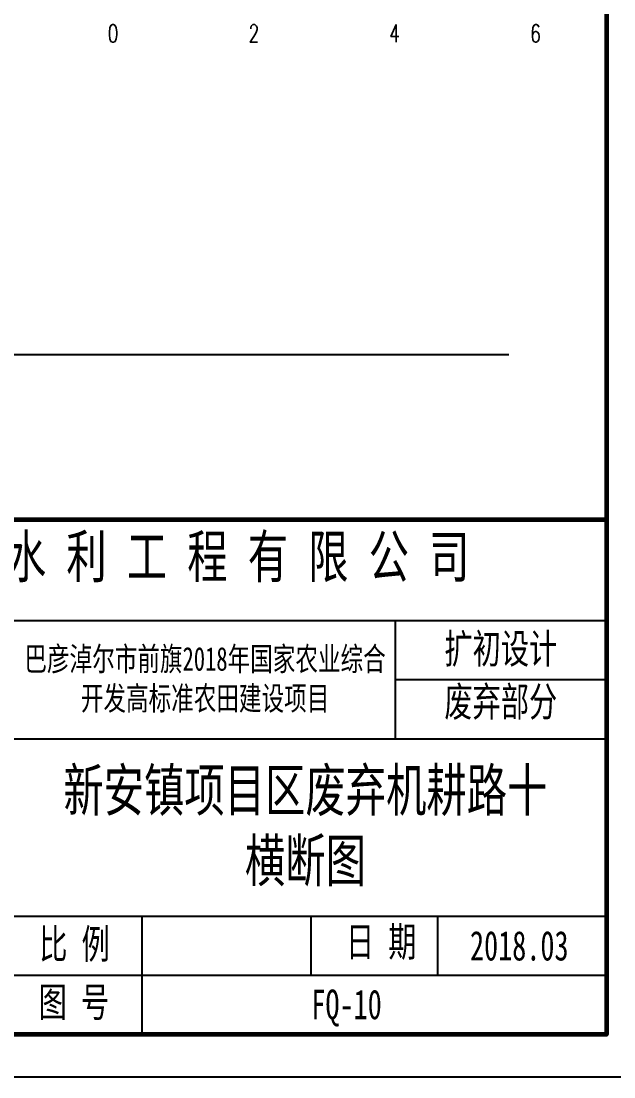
# Model space of a CAD drawing. Extents: x 695776 to 1250176, y 4443437 to 9025597.
# Drawn here: x 1093452 to 1101870, y 4482840 to 4497841 of the extents above; entities that cross this region are included whole.
import ezdxf
from ezdxf.enums import TextEntityAlignment as Align

# ---------------------------------------------------------------- set-up
doc = ezdxf.new("R2010")
doc.units = 0
doc.header["$LTSCALE"] = 0.5
for name, color, linetype in [('KEDU', 7, 'CONTINUOUS'), ('图框', 7, 'CONTINUOUS'), ('辅助线', 3, 'CONTINUOUS')]:
    doc.layers.add(name, color=color, linetype=linetype)
doc.styles.get("Standard").update_dxf_attribs({"font": 'rs.shx', "bigfont": 'hztxt.shx'})
doc.styles.add('仿宋', font='仿宋_GB2312.ttf', dxfattribs={"width": 0.7})

msp = doc.modelspace()

# ---------------------------------------------------------------- linework, layer by layer
at = {"layer": '图框', "color": 7, "lineweight": 60}
msp.add_line((1087364.2804, 4490760.4621), (1101764.2804, 4490760.4621), dxfattribs=at)
at = {"layer": '图框', "color": 7}
for p, q in [((1101764.2804, 4489320.4621), (1087364.2804, 4489320.4621)), ((1098764.2804, 4489320.4621), (1098764.2804, 4487640.4621)), ((1098764.283, 4489320.4625), (1098764.283, 4487640.4625)), ((1101764.2804, 4488480.4621), (1098764.2804, 4488480.4621)), ((1101764.283, 4488480.4625), (1098764.283, 4488480.4625)), ((1101764.2804, 4487640.4621), (1087364.2804, 4487640.4621)), ((1101764.2804, 4485120.4621), (1087364.2804, 4485120.4621)), ((1101764.283, 4485120.4625), (1087364.283, 4485120.4625)), ((1095164.2804, 4485120.4621), (1095164.2804, 4483440.4621)), ((1095164.283, 4485120.4625), (1095164.283, 4483440.4625)), ((1097564.2804, 4485120.4621), (1097564.2804, 4484280.4621)), ((1097564.283, 4485120.4625), (1097564.283, 4484280.4625)), ((1099364.2804, 4485120.4621), (1099364.2804, 4484280.4621)), ((1099364.283, 4485120.4625), (1099364.283, 4484280.4625)), ((1101764.2804, 4484280.4621), (1087364.2804, 4484280.4621))]:
    msp.add_line(p, q, dxfattribs=at)
at = {"layer": '图框', "linetype": 'Continuous', "lineweight": -2, "flags": 128}
msp.add_lwpolyline([(1051964.2804, 4518480.4621), (1051964.2804, 4482840.4621), (1102364.2804, 4482840.4621), (1102364.2804, 4518480.4621), (1051964.2804, 4518480.4621)], dxfattribs=at)
at = {"layer": '图框', "linetype": 'Continuous', "lineweight": 60, "flags": 128}
msp.add_lwpolyline([(1054964.2804, 4517880.4621), (1101764.2804, 4517880.4621), (1101764.2804, 4483440.4621), (1054964.2804, 4483440.4621), (1054964.2804, 4517880.4621)], dxfattribs=at)
at = {"layer": '辅助线'}
msp.add_lwpolyline([(1058372.6, 4493105.0944), (1100377.9216, 4493105.0944)], dxfattribs=at)

# ---------------------------------------------------------------- texts
at = {"layer": 'KEDU', "width": 0.7}
for s, p in [('0', (1094757.3163, 4497541.3781)), ('0', (1094757.3163, 4497541.3781)), ('2', (1096757.3163, 4497541.3781)), ('4', (1098757.3163, 4497541.3781)), ('6', (1100757.3163, 4497541.3781))]:
    msp.add_text(s, height=250, dxfattribs=at).set_placement(p, align=Align.CENTER)
at = {"layer": '图框', "linetype": 'Continuous', "style": '仿宋'}
for s, insert, char_height, width, attachment_point in [('\u3000内 蒙 古 恒 源 水 利 工 程 有 限 公 司', (1088369.6674, 4490534.1525), 600, 12975.456, 1), ('扩初设计', (1100264.2804, 4488900.4621), 420, 3000, 5), ('巴彦淖尔市前旗2018年国家农业综合开发高标准农田建设项目', (1096064.2804, 4488480.4621), 336, 5400, 5), ('废弃部分', (1100264.2804, 4488147.7421), 420, 3000, 5), ('新安镇项目区废弃机耕路十横断图', (1097489.0523, 4486380.4621), 600, 6975.259258, 5), ('比 例', (1093709.309, 4484938.8719), 420, 1384.032427, 1), ('日 期', (1098065.0145, 4484970.9459), 420, 1384.032427, 1), ('2018.03', (1099826.4779, 4484914.1811), 420, 1384.032427, 1), ('图 号', (1093700.7089, 4484114.0809), 420, 1384.032427, 1), ('FQ-10', (1097573.8168, 4484080.2939), 420, 1384.032427, 1)]:
    msp.add_mtext(s, dxfattribs=dict(at, insert=insert, char_height=char_height, width=width, attachment_point=attachment_point))

doc.saveas('drawing.dxf')
